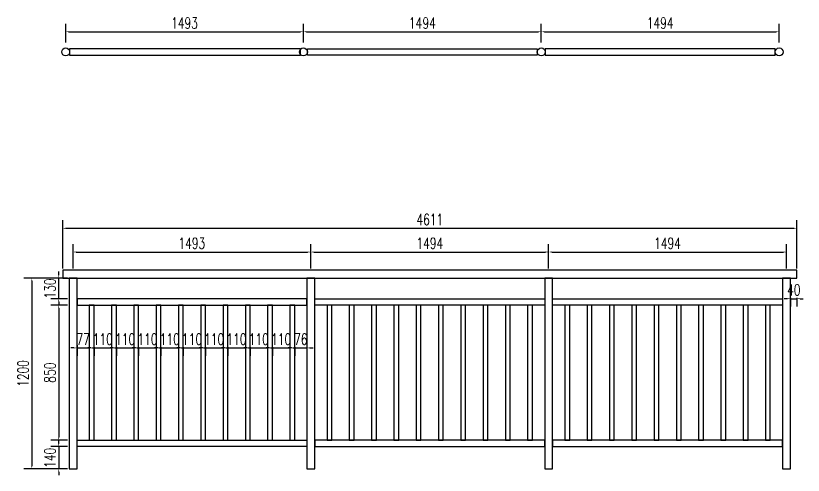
# Model space of a CAD drawing. Header units: millimetres. Extents: x -2430464 to 225692, y -180 to 1805330.
# Drawn here: x -1559686 to -1554740, y 614813 to 617702 of the extents above; entities that cross this region are included whole.
import ezdxf

# ---------------------------------------------------------------- set-up
doc = ezdxf.new("R2010")
doc.units = ezdxf.units.MM
doc.header["$LTSCALE"] = 1000
doc.layers.get('0').update_dxf_attribs({"linetype": 'CONTINUOUS'})
doc.layers.get('DEFPOINTS').update_dxf_attribs({"linetype": 'CONTINUOUS'})
for name, color, linetype in [('W-PLASTIC_RAILINGS塑木栏杆', 6, 'CONTINUOUS'), ('W-STEEL_FRAME钢架', 3, 'CONTINUOUS'), ('W-WOOD_FLOOR木地板', 30, 'CONTINUOUS'), ('景-通用-文字', 7, 'CONTINUOUS')]:
    doc.layers.add(name, color=color, linetype=linetype)
doc.styles.add('STANDARD_T3', font='simplex.shx', dxfattribs={"width": 0.7, "bigfont": 'gbcbig.shx'})
doc.dimstyles.new('W&&20', dxfattribs={"dimtxt": 70, "dimasz": 20, "dimexe": 50, "dimexo": 60, "dimgap": 20, "dimtad": 1, "dimdec": 0, "dimzin": 0, "dimdsep": 46, "dimtxsty": 'STANDARD_T3', "dimcen": 0.09, "dimclrd": 1, "dimclre": 1, "dimclrt": 7, "dimazin": 2, "dimtfac": 1, "dimtdec": 0, "dimtix": 1, "dimtmove": 2, "dimatfit": 3, "dimfxl": 0, "dimtolj": 1, "dimtzin": 0, "dimarcsym": 0})

# ---------------------------------------------------------------- blocks, each defined once
blk = doc.blocks.new('*U615')
at = {"layer": 'W-PLASTIC_RAILINGS塑木栏杆'}
blk.add_lwpolyline([(-15, -420), (15, -420), (15, 430), (-15, 430)], close=True, dxfattribs=at)
blk = doc.blocks.new('*U616')
at = {"layer": 'W-PLASTIC_RAILINGS塑木栏杆', "color": 0, "linetype": 'ByBlock', "lineweight": -2, "transparency": 16777216}
for p in [(0, 0), (140, 0), (280, 0), (420, 0), (560, 0), (700, 0), (840, 0), (980, 0), (1120, 0), (1260, 0)]:
    blk.add_blockref('*U615', p, dxfattribs=at)
blk = doc.blocks.new('*D619')
at = {"layer": 'DEFPOINTS', "color": 0, "transparency": 16777216}
for p in [(-1559391, 616052.8), (-1559585, 614852.8), (-1559351, 614852.8)]:
    blk.add_point(p, dxfattribs=at)
at = {"layer": 'W-WOOD_FLOOR木地板', "color": 1, "lineweight": -2, "transparency": 16777216}
for p, q in [((-1559451, 616052.8), (-1559635, 616052.8)), ((-1559585, 616032.8), (-1559585, 614872.8)), ((-1559411, 614852.8), (-1559635, 614852.8))]:
    blk.add_line(p, q, dxfattribs=at)
at = {"layer": 'W-WOOD_FLOOR木地板', "color": 1, "transparency": 16777216}
for points in [[(-1559588.4, 616032.8), (-1559581.7, 616032.8), (-1559585, 616052.8)], [(-1559588.4, 614872.8), (-1559581.7, 614872.8), (-1559585, 614852.8)]]:
    blk.add_solid(points, dxfattribs=at)
at = {"layer": 'W-WOOD_FLOOR木地板', "color": 7, "transparency": 16777216, "insert": (-1559640, 615452.8), "char_height": 70, "attachment_point": 5, "rotation": 90, "style": 'STANDARD_T3'}
blk.add_mtext('\\A1;1200', dxfattribs=at)
blk = doc.blocks.new('*D620')
at = {"layer": 'DEFPOINTS', "color": 0, "transparency": 16777216}
for p in [(-1559301, 615882.8), (-1559416, 615032.8), (-1559301, 615032.8)]:
    blk.add_point(p, dxfattribs=at)
at = {"layer": 'W-WOOD_FLOOR木地板', "color": 1, "lineweight": -2, "transparency": 16777216}
for p, q in [((-1559361, 615882.8), (-1559466, 615882.8)), ((-1559416, 615862.8), (-1559416, 615052.8)), ((-1559361, 615032.8), (-1559466, 615032.8))]:
    blk.add_line(p, q, dxfattribs=at)
at = {"layer": 'W-WOOD_FLOOR木地板', "color": 1, "transparency": 16777216}
for points in [[(-1559419.4, 615862.8), (-1559412.7, 615862.8), (-1559416, 615882.8)], [(-1559419.4, 615052.8), (-1559412.7, 615052.8), (-1559416, 615032.8)]]:
    blk.add_solid(points, dxfattribs=at)
at = {"layer": 'W-WOOD_FLOOR木地板', "color": 7, "transparency": 16777216, "insert": (-1559471, 615457.8), "char_height": 70, "attachment_point": 5, "rotation": 90, "style": 'STANDARD_T3'}
blk.add_mtext('\\A1;850', dxfattribs=at)
blk = doc.blocks.new('*D617')
at = {"layer": 'DEFPOINTS', "color": 0, "transparency": 16777216}
for p in [(-1559416, 616052.8), (-1559301, 616052.8), (-1559301, 615922.8)]:
    blk.add_point(p, dxfattribs=at)
at = {"layer": 'W-WOOD_FLOOR木地板', "color": 1, "lineweight": -2, "transparency": 16777216}
for p, q in [((-1559416, 616072.8), (-1559416, 616092.8)), ((-1559361, 616052.8), (-1559466, 616052.8)), ((-1559416, 615922.8), (-1559416, 616052.8)), ((-1559361, 615922.8), (-1559466, 615922.8)), ((-1559416, 615902.8), (-1559416, 615882.8))]:
    blk.add_line(p, q, dxfattribs=at)
at = {"layer": 'W-WOOD_FLOOR木地板', "color": 1, "transparency": 16777216}
for points in [[(-1559419.4, 616072.8), (-1559412.7, 616072.8), (-1559416, 616052.8)], [(-1559419.4, 615902.8), (-1559412.7, 615902.8), (-1559416, 615922.8)]]:
    blk.add_solid(points, dxfattribs=at)
at = {"layer": 'W-WOOD_FLOOR木地板', "color": 7, "transparency": 16777216, "insert": (-1559471, 615987.8), "char_height": 70, "attachment_point": 5, "rotation": 90, "style": 'STANDARD_T3'}
blk.add_mtext('\\A1;130', dxfattribs=at)
blk = doc.blocks.new('*D621')
at = {"layer": 'DEFPOINTS', "color": 0, "transparency": 16777216}
for p in [(-1559301, 614992.8), (-1559416, 614852.8), (-1559301, 614852.8)]:
    blk.add_point(p, dxfattribs=at)
at = {"layer": 'W-WOOD_FLOOR木地板', "color": 1, "lineweight": -2, "transparency": 16777216}
for p, q in [((-1559416, 615012.8), (-1559416, 615032.8)), ((-1559361, 614992.8), (-1559466, 614992.8)), ((-1559416, 614992.8), (-1559416, 614852.8)), ((-1559361, 614852.8), (-1559466, 614852.8)), ((-1559416, 614832.8), (-1559416, 614812.8))]:
    blk.add_line(p, q, dxfattribs=at)
at = {"layer": 'W-WOOD_FLOOR木地板', "color": 1, "transparency": 16777216}
for points in [[(-1559419.3, 615012.8), (-1559412.6, 615012.8), (-1559416, 614992.8)], [(-1559419.3, 614832.8), (-1559412.6, 614832.8), (-1559416, 614852.8)]]:
    blk.add_solid(points, dxfattribs=at)
at = {"layer": 'W-WOOD_FLOOR木地板', "color": 7, "transparency": 16777216, "insert": (-1559471, 614922.8), "char_height": 70, "attachment_point": 5, "rotation": 90, "style": 'STANDARD_T3'}
blk.add_mtext('\\A1;140', dxfattribs=at)
blk = doc.blocks.new('*D622')
at = {"layer": 'DEFPOINTS', "color": 0, "transparency": 16777216}
for p in [(-1557833, 616216.3), (-1559326, 616052.8), (-1557833, 616052.8)]:
    blk.add_point(p, dxfattribs=at)
at = {"layer": 'W-WOOD_FLOOR木地板', "color": 1, "lineweight": -2, "transparency": 16777216}
for p, q in [((-1559326, 616112.8), (-1559326, 616266.3)), ((-1557833, 616112.8), (-1557833, 616266.3)), ((-1559306, 616216.3), (-1557853, 616216.3))]:
    blk.add_line(p, q, dxfattribs=at)
at = {"layer": 'W-WOOD_FLOOR木地板', "color": 1, "transparency": 16777216}
for points in [[(-1559306, 616219.6), (-1559306, 616212.9), (-1559326, 616216.3)], [(-1557853, 616219.6), (-1557853, 616212.9), (-1557833, 616216.3)]]:
    blk.add_solid(points, dxfattribs=at)
at = {"layer": 'W-WOOD_FLOOR木地板', "color": 7, "transparency": 16777216, "insert": (-1558579.5, 616271.3), "char_height": 70, "attachment_point": 5, "style": 'STANDARD_T3'}
blk.add_mtext('\\A1;1493', dxfattribs=at)
blk = doc.blocks.new('*D623')
at = {"layer": 'DEFPOINTS', "color": 0, "transparency": 16777216}
for p in [(-1556339, 616216.3), (-1557833, 616052.8), (-1556339, 616052.8)]:
    blk.add_point(p, dxfattribs=at)
at = {"layer": 'W-WOOD_FLOOR木地板', "color": 1, "lineweight": -2, "transparency": 16777216}
for p, q in [((-1557833, 616112.8), (-1557833, 616266.3)), ((-1556339, 616112.8), (-1556339, 616266.3)), ((-1557813, 616216.3), (-1556359, 616216.3))]:
    blk.add_line(p, q, dxfattribs=at)
at = {"layer": 'W-WOOD_FLOOR木地板', "color": 1, "transparency": 16777216}
for points in [[(-1557813, 616219.6), (-1557813, 616212.9), (-1557833, 616216.3)], [(-1556359, 616219.6), (-1556359, 616212.9), (-1556339, 616216.3)]]:
    blk.add_solid(points, dxfattribs=at)
at = {"layer": 'W-WOOD_FLOOR木地板', "color": 7, "transparency": 16777216, "insert": (-1557086, 616271.3), "char_height": 70, "attachment_point": 5, "style": 'STANDARD_T3'}
blk.add_mtext('\\A1;1494', dxfattribs=at)
blk = doc.blocks.new('*D624')
at = {"layer": 'DEFPOINTS', "color": 0, "transparency": 16777216}
for p in [(-1554845, 616216.3), (-1556339, 616052.8), (-1554845, 616052.8)]:
    blk.add_point(p, dxfattribs=at)
at = {"layer": 'W-WOOD_FLOOR木地板', "color": 1, "lineweight": -2, "transparency": 16777216}
for p, q in [((-1556339, 616112.8), (-1556339, 616266.3)), ((-1554845, 616112.8), (-1554845, 616266.3)), ((-1556319, 616216.3), (-1554865, 616216.3))]:
    blk.add_line(p, q, dxfattribs=at)
at = {"layer": 'W-WOOD_FLOOR木地板', "color": 1, "transparency": 16777216}
for points in [[(-1556319, 616219.6), (-1556319, 616212.9), (-1556339, 616216.3)], [(-1554865, 616219.6), (-1554865, 616212.9), (-1554845, 616216.3)]]:
    blk.add_solid(points, dxfattribs=at)
at = {"layer": 'W-WOOD_FLOOR木地板', "color": 7, "transparency": 16777216, "insert": (-1555592, 616271.3), "char_height": 70, "attachment_point": 5, "style": 'STANDARD_T3'}
blk.add_mtext('\\A1;1494', dxfattribs=at)
blk = doc.blocks.new('*D625')
at = {"layer": 'DEFPOINTS', "color": 0, "transparency": 16777216}
for p in [(-1559301, 615690.3), (-1559224, 615690.3), (-1559224, 615613.3)]:
    blk.add_point(p, dxfattribs=at)
at = {"layer": 'W-WOOD_FLOOR木地板', "color": 1, "lineweight": -2, "transparency": 16777216}
for p, q in [((-1559301, 615630.3), (-1559301, 615563.3)), ((-1559224, 615630.3), (-1559224, 615563.3)), ((-1559321, 615613.3), (-1559341, 615613.3)), ((-1559301, 615613.3), (-1559224, 615613.3)), ((-1559204, 615613.3), (-1559184, 615613.3))]:
    blk.add_line(p, q, dxfattribs=at)
at = {"layer": 'W-WOOD_FLOOR木地板', "color": 1, "transparency": 16777216}
for points in [[(-1559321, 615616.6), (-1559321, 615609.9), (-1559301, 615613.3)], [(-1559204, 615616.6), (-1559204, 615609.9), (-1559224, 615613.3)]]:
    blk.add_solid(points, dxfattribs=at)
at = {"layer": 'W-WOOD_FLOOR木地板', "color": 7, "transparency": 16777216, "insert": (-1559262.5, 615668.3), "char_height": 70, "attachment_point": 5, "style": 'STANDARD_T3'}
blk.add_mtext('\\A1;77', dxfattribs=at)
blk = doc.blocks.new('*D618')
at = {"layer": 'DEFPOINTS', "color": 0, "transparency": 16777216}
for p in [(-1558354, 615737.2), (-1558244, 615737.2), (-1558244, 615613.3)]:
    blk.add_point(p, dxfattribs=at)
at = {"layer": '景-通用-文字', "color": 1, "lineweight": -2, "transparency": 16777216}
for p, q in [((-1558374, 615613.3), (-1558394, 615613.3)), ((-1558354, 615618.3), (-1558354, 615563.3)), ((-1558354, 615613.3), (-1558244, 615613.3)), ((-1558244, 615618.3), (-1558244, 615563.3)), ((-1558224, 615613.3), (-1558204, 615613.3))]:
    blk.add_line(p, q, dxfattribs=at)
at = {"layer": '景-通用-文字', "color": 1, "transparency": 16777216}
for points in [[(-1558374, 615616.6), (-1558374, 615609.9), (-1558354, 615613.3)], [(-1558224, 615616.6), (-1558224, 615609.9), (-1558244, 615613.3)]]:
    blk.add_solid(points, dxfattribs=at)
at = {"layer": '景-通用-文字', "color": 7, "transparency": 16777216, "insert": (-1558299, 615668.3), "char_height": 70, "attachment_point": 5, "style": 'STANDARD_T3'}
blk.add_mtext('\\A1;110', dxfattribs=at)
blk = doc.blocks.new('*D626')
at = {"layer": 'DEFPOINTS', "color": 0, "transparency": 16777216}
for p in [(-1558074, 615737.2), (-1557964, 615737.2), (-1557964, 615613.3)]:
    blk.add_point(p, dxfattribs=at)
at = {"layer": '景-通用-文字', "color": 1, "lineweight": -2, "transparency": 16777216}
for p, q in [((-1558094, 615613.3), (-1558114, 615613.3)), ((-1558074, 615618.3), (-1558074, 615563.3)), ((-1558074, 615613.3), (-1557964, 615613.3)), ((-1557964, 615618.3), (-1557964, 615563.3)), ((-1557944, 615613.3), (-1557924, 615613.3))]:
    blk.add_line(p, q, dxfattribs=at)
at = {"layer": '景-通用-文字', "color": 1, "transparency": 16777216}
for points in [[(-1558094, 615616.6), (-1558094, 615609.9), (-1558074, 615613.3)], [(-1557944, 615616.6), (-1557944, 615609.9), (-1557964, 615613.3)]]:
    blk.add_solid(points, dxfattribs=at)
at = {"layer": '景-通用-文字', "color": 7, "transparency": 16777216, "insert": (-1558019, 615668.3), "char_height": 70, "attachment_point": 5, "style": 'STANDARD_T3'}
blk.add_mtext('\\A1;110', dxfattribs=at)
blk = doc.blocks.new('*D627')
at = {"layer": 'DEFPOINTS', "color": 0, "transparency": 16777216}
for p in [(-1557934, 615737.2), (-1557858, 615737.2), (-1557858, 615613.3)]:
    blk.add_point(p, dxfattribs=at)
at = {"layer": '景-通用-文字', "color": 1, "lineweight": -2, "transparency": 16777216}
for p, q in [((-1557954, 615613.3), (-1557974, 615613.3)), ((-1557934, 615618.3), (-1557934, 615563.3)), ((-1557934, 615613.3), (-1557858, 615613.3)), ((-1557858, 615618.3), (-1557858, 615563.3)), ((-1557838, 615613.3), (-1557818, 615613.3))]:
    blk.add_line(p, q, dxfattribs=at)
at = {"layer": '景-通用-文字', "color": 1, "transparency": 16777216}
for points in [[(-1557954, 615616.6), (-1557954, 615609.9), (-1557934, 615613.3)], [(-1557838, 615616.6), (-1557838, 615609.9), (-1557858, 615613.3)]]:
    blk.add_solid(points, dxfattribs=at)
at = {"layer": '景-通用-文字', "color": 7, "transparency": 16777216, "insert": (-1557896, 615668.3), "char_height": 70, "attachment_point": 5, "style": 'STANDARD_T3'}
blk.add_mtext('\\A1;76', dxfattribs=at)
blk = doc.blocks.new('*D1005')
at = {"layer": 'DEFPOINTS', "color": 0, "transparency": 16777216}
for p in [(-1558214, 615737.2), (-1558104, 615737.2), (-1558104, 615613.3)]:
    blk.add_point(p, dxfattribs=at)
at = {"layer": '景-通用-文字', "color": 1, "lineweight": -2, "transparency": 16777216}
for p, q in [((-1558234, 615613.3), (-1558254, 615613.3)), ((-1558214, 615618.3), (-1558214, 615563.3)), ((-1558214, 615613.3), (-1558104, 615613.3)), ((-1558104, 615618.3), (-1558104, 615563.3)), ((-1558084, 615613.3), (-1558064, 615613.3))]:
    blk.add_line(p, q, dxfattribs=at)
at = {"layer": '景-通用-文字', "color": 1, "transparency": 16777216}
for points in [[(-1558234, 615616.6), (-1558234, 615609.9), (-1558214, 615613.3)], [(-1558084, 615616.6), (-1558084, 615609.9), (-1558104, 615613.3)]]:
    blk.add_solid(points, dxfattribs=at)
at = {"layer": '景-通用-文字', "color": 7, "transparency": 16777216, "insert": (-1558159, 615668.3), "char_height": 70, "attachment_point": 5, "style": 'STANDARD_T3'}
blk.add_mtext('\\A1;110', dxfattribs=at)
blk = doc.blocks.new('*D1006')
at = {"layer": 'DEFPOINTS', "color": 0, "transparency": 16777216}
for p in [(-1558494, 615737.2), (-1558384, 615737.2), (-1558384, 615613.3)]:
    blk.add_point(p, dxfattribs=at)
at = {"layer": '景-通用-文字', "color": 1, "lineweight": -2, "transparency": 16777216}
for p, q in [((-1558514, 615613.3), (-1558534, 615613.3)), ((-1558494, 615618.3), (-1558494, 615563.3)), ((-1558494, 615613.3), (-1558384, 615613.3)), ((-1558384, 615618.3), (-1558384, 615563.3)), ((-1558364, 615613.3), (-1558344, 615613.3))]:
    blk.add_line(p, q, dxfattribs=at)
at = {"layer": '景-通用-文字', "color": 1, "transparency": 16777216}
for points in [[(-1558514, 615616.6), (-1558514, 615609.9), (-1558494, 615613.3)], [(-1558364, 615616.6), (-1558364, 615609.9), (-1558384, 615613.3)]]:
    blk.add_solid(points, dxfattribs=at)
at = {"layer": '景-通用-文字', "color": 7, "transparency": 16777216, "insert": (-1558439, 615668.3), "char_height": 70, "attachment_point": 5, "style": 'STANDARD_T3'}
blk.add_mtext('\\A1;110', dxfattribs=at)
blk = doc.blocks.new('*D1007')
at = {"layer": 'DEFPOINTS', "color": 0, "transparency": 16777216}
for p in [(-1558634, 615737.2), (-1558524, 615737.2), (-1558524, 615613.3)]:
    blk.add_point(p, dxfattribs=at)
at = {"layer": '景-通用-文字', "color": 1, "lineweight": -2, "transparency": 16777216}
for p, q in [((-1558654, 615613.3), (-1558674, 615613.3)), ((-1558634, 615618.3), (-1558634, 615563.3)), ((-1558634, 615613.3), (-1558524, 615613.3)), ((-1558524, 615618.3), (-1558524, 615563.3)), ((-1558504, 615613.3), (-1558484, 615613.3))]:
    blk.add_line(p, q, dxfattribs=at)
at = {"layer": '景-通用-文字', "color": 1, "transparency": 16777216}
for points in [[(-1558654, 615616.6), (-1558654, 615609.9), (-1558634, 615613.3)], [(-1558504, 615616.6), (-1558504, 615609.9), (-1558524, 615613.3)]]:
    blk.add_solid(points, dxfattribs=at)
at = {"layer": '景-通用-文字', "color": 7, "transparency": 16777216, "insert": (-1558579, 615668.3), "char_height": 70, "attachment_point": 5, "style": 'STANDARD_T3'}
blk.add_mtext('\\A1;110', dxfattribs=at)
blk = doc.blocks.new('*D1008')
at = {"layer": 'DEFPOINTS', "color": 0, "transparency": 16777216}
for p in [(-1558774, 615737.2), (-1558664, 615737.2), (-1558664, 615613.3)]:
    blk.add_point(p, dxfattribs=at)
at = {"layer": '景-通用-文字', "color": 1, "lineweight": -2, "transparency": 16777216}
for p, q in [((-1558794, 615613.3), (-1558814, 615613.3)), ((-1558774, 615618.3), (-1558774, 615563.3)), ((-1558774, 615613.3), (-1558664, 615613.3)), ((-1558664, 615618.3), (-1558664, 615563.3)), ((-1558644, 615613.3), (-1558624, 615613.3))]:
    blk.add_line(p, q, dxfattribs=at)
at = {"layer": '景-通用-文字', "color": 1, "transparency": 16777216}
for points in [[(-1558794, 615616.6), (-1558794, 615609.9), (-1558774, 615613.3)], [(-1558644, 615616.6), (-1558644, 615609.9), (-1558664, 615613.3)]]:
    blk.add_solid(points, dxfattribs=at)
at = {"layer": '景-通用-文字', "color": 7, "transparency": 16777216, "insert": (-1558719, 615668.3), "char_height": 70, "attachment_point": 5, "style": 'STANDARD_T3'}
blk.add_mtext('\\A1;110', dxfattribs=at)
blk = doc.blocks.new('*D1009')
at = {"layer": 'DEFPOINTS', "color": 0, "transparency": 16777216}
for p in [(-1558914, 615737.2), (-1558804, 615737.2), (-1558804, 615613.3)]:
    blk.add_point(p, dxfattribs=at)
at = {"layer": '景-通用-文字', "color": 1, "lineweight": -2, "transparency": 16777216}
for p, q in [((-1558934, 615613.3), (-1558954, 615613.3)), ((-1558914, 615618.3), (-1558914, 615563.3)), ((-1558914, 615613.3), (-1558804, 615613.3)), ((-1558804, 615618.3), (-1558804, 615563.3)), ((-1558784, 615613.3), (-1558764, 615613.3))]:
    blk.add_line(p, q, dxfattribs=at)
at = {"layer": '景-通用-文字', "color": 1, "transparency": 16777216}
for points in [[(-1558934, 615616.6), (-1558934, 615609.9), (-1558914, 615613.3)], [(-1558784, 615616.6), (-1558784, 615609.9), (-1558804, 615613.3)]]:
    blk.add_solid(points, dxfattribs=at)
at = {"layer": '景-通用-文字', "color": 7, "transparency": 16777216, "insert": (-1558859, 615668.3), "char_height": 70, "attachment_point": 5, "style": 'STANDARD_T3'}
blk.add_mtext('\\A1;110', dxfattribs=at)
blk = doc.blocks.new('*D1010')
at = {"layer": 'DEFPOINTS', "color": 0, "transparency": 16777216}
for p in [(-1559054, 615737.2), (-1558944, 615737.2), (-1558944, 615613.3)]:
    blk.add_point(p, dxfattribs=at)
at = {"layer": '景-通用-文字', "color": 1, "lineweight": -2, "transparency": 16777216}
for p, q in [((-1559074, 615613.3), (-1559094, 615613.3)), ((-1559054, 615618.3), (-1559054, 615563.3)), ((-1559054, 615613.3), (-1558944, 615613.3)), ((-1558944, 615618.3), (-1558944, 615563.3)), ((-1558924, 615613.3), (-1558904, 615613.3))]:
    blk.add_line(p, q, dxfattribs=at)
at = {"layer": '景-通用-文字', "color": 1, "transparency": 16777216}
for points in [[(-1559074, 615616.6), (-1559074, 615609.9), (-1559054, 615613.3)], [(-1558924, 615616.6), (-1558924, 615609.9), (-1558944, 615613.3)]]:
    blk.add_solid(points, dxfattribs=at)
at = {"layer": '景-通用-文字', "color": 7, "transparency": 16777216, "insert": (-1558999, 615668.3), "char_height": 70, "attachment_point": 5, "style": 'STANDARD_T3'}
blk.add_mtext('\\A1;110', dxfattribs=at)
blk = doc.blocks.new('*D1011')
at = {"layer": 'DEFPOINTS', "color": 0, "transparency": 16777216}
for p in [(-1559194, 615737.2), (-1559084, 615737.2), (-1559084, 615613.3)]:
    blk.add_point(p, dxfattribs=at)
at = {"layer": '景-通用-文字', "color": 1, "lineweight": -2, "transparency": 16777216}
for p, q in [((-1559214, 615613.3), (-1559234, 615613.3)), ((-1559194, 615618.3), (-1559194, 615563.3)), ((-1559194, 615613.3), (-1559084, 615613.3)), ((-1559084, 615618.3), (-1559084, 615563.3)), ((-1559064, 615613.3), (-1559044, 615613.3))]:
    blk.add_line(p, q, dxfattribs=at)
at = {"layer": '景-通用-文字', "color": 1, "transparency": 16777216}
for points in [[(-1559214, 615616.6), (-1559214, 615609.9), (-1559194, 615613.3)], [(-1559064, 615616.6), (-1559064, 615609.9), (-1559084, 615613.3)]]:
    blk.add_solid(points, dxfattribs=at)
at = {"layer": '景-通用-文字', "color": 7, "transparency": 16777216, "insert": (-1559139, 615668.3), "char_height": 70, "attachment_point": 5, "style": 'STANDARD_T3'}
blk.add_mtext('\\A1;110', dxfattribs=at)
blk = doc.blocks.new('*U1163')
at = {"layer": 'W-PLASTIC_RAILINGS塑木栏杆'}
blk.add_lwpolyline([(-15, -420), (15, -420), (15, 430), (-15, 430)], close=True, dxfattribs=at)
blk = doc.blocks.new('*U1164')
at = {"layer": 'W-PLASTIC_RAILINGS塑木栏杆', "color": 0, "linetype": 'ByBlock', "lineweight": -2, "transparency": 16777216}
for p in [(0, 0), (140, 0), (280, 0), (420, 0), (560, 0), (700, 0), (840, 0), (980, 0), (1120, 0), (1260, 0)]:
    blk.add_blockref('*U1163', p, dxfattribs=at)
blk = doc.blocks.new('*U1165')
at = {"layer": 'W-PLASTIC_RAILINGS塑木栏杆'}
blk.add_lwpolyline([(-15, -420), (15, -420), (15, 430), (-15, 430)], close=True, dxfattribs=at)
blk = doc.blocks.new('*U1166')
at = {"layer": 'W-PLASTIC_RAILINGS塑木栏杆', "color": 0, "linetype": 'ByBlock', "lineweight": -2, "transparency": 16777216}
for p in [(0, 0), (140, 0), (280, 0), (420, 0), (560, 0), (700, 0), (840, 0), (980, 0), (1120, 0), (1260, 0)]:
    blk.add_blockref('*U1165', p, dxfattribs=at)
blk = doc.blocks.new('*D2104')
at = {"layer": 'DEFPOINTS', "color": 0, "transparency": 16777216}
for p in [(-1554780, 616365.6), (-1559391, 616052.8), (-1554780, 616052.8)]:
    blk.add_point(p, dxfattribs=at)
at = {"layer": 'W-WOOD_FLOOR木地板', "color": 1, "lineweight": -2, "transparency": 16777216}
for p, q in [((-1559391, 616112.8), (-1559391, 616415.6)), ((-1554780, 616112.8), (-1554780, 616415.6)), ((-1559371, 616365.6), (-1554800, 616365.6))]:
    blk.add_line(p, q, dxfattribs=at)
at = {"layer": 'W-WOOD_FLOOR木地板', "color": 1, "transparency": 16777216}
for points in [[(-1559371, 616368.9), (-1559371, 616362.2), (-1559391, 616365.6)], [(-1554800, 616368.9), (-1554800, 616362.2), (-1554780, 616365.6)]]:
    blk.add_solid(points, dxfattribs=at)
at = {"layer": 'W-WOOD_FLOOR木地板', "color": 7, "transparency": 16777216, "insert": (-1557085.5, 616420.6), "char_height": 70, "attachment_point": 5, "style": 'STANDARD_T3'}
blk.add_mtext('\\A1;4611', dxfattribs=at)
blk = doc.blocks.new('*D2105')
at = {"color": 1, "lineweight": -2, "transparency": 16777216}
for p, q in [((-1554840, 615922.8), (-1554860, 615922.8)), ((-1554820, 615927.8), (-1554820, 615872.8)), ((-1554820, 615922.8), (-1554780, 615922.8)), ((-1554780, 615927.8), (-1554780, 615872.8)), ((-1554760, 615922.8), (-1554740, 615922.8))]:
    blk.add_line(p, q, dxfattribs=at)
at = {"color": 1, "transparency": 16777216}
for points in [[(-1554840, 615926.1), (-1554840, 615919.4), (-1554820, 615922.8)], [(-1554760, 615926.1), (-1554760, 615919.4), (-1554780, 615922.8)]]:
    blk.add_solid(points, dxfattribs=at)
at = {"layer": 'DEFPOINTS', "color": 0, "transparency": 16777216}
for p in [(-1554820, 616052.8), (-1554780, 616052.8), (-1554780, 615922.8)]:
    blk.add_point(p, dxfattribs=at)
at = {"color": 7, "transparency": 16777216, "insert": (-1554800, 615977.8), "char_height": 70, "attachment_point": 5, "style": 'STANDARD_T3'}
blk.add_mtext('\\A1;40', dxfattribs=at)
blk = doc.blocks.new('*D2227')
at = {"layer": 'DEFPOINTS', "color": 0, "transparency": 16777216}
for p in [(-1557879.4, 617600.8), (-1559372.4, 617474.4), (-1557879.4, 617474.4)]:
    blk.add_point(p, dxfattribs=at)
at = {"layer": 'W-STEEL_FRAME钢架', "color": 1, "lineweight": -2, "transparency": 16777216}
for p, q in [((-1559372.4, 617534.4), (-1559372.4, 617650.8)), ((-1557879.4, 617534.4), (-1557879.4, 617650.8)), ((-1559352.4, 617600.8), (-1557899.4, 617600.8))]:
    blk.add_line(p, q, dxfattribs=at)
at = {"layer": 'W-STEEL_FRAME钢架', "color": 1, "transparency": 16777216}
for points in [[(-1559352.4, 617604.1), (-1559352.4, 617597.4), (-1559372.4, 617600.8)], [(-1557899.4, 617604.1), (-1557899.4, 617597.4), (-1557879.4, 617600.8)]]:
    blk.add_solid(points, dxfattribs=at)
at = {"layer": 'W-STEEL_FRAME钢架', "color": 7, "transparency": 16777216, "insert": (-1558625.9, 617655.8), "char_height": 70, "attachment_point": 5, "style": 'STANDARD_T3'}
blk.add_mtext('\\A1;1493', dxfattribs=at)
blk = doc.blocks.new('*D2228')
at = {"layer": 'DEFPOINTS', "color": 0, "transparency": 16777216}
for p in [(-1556385.4, 617600.8), (-1557879.4, 617474.4), (-1556385.4, 617474.4)]:
    blk.add_point(p, dxfattribs=at)
at = {"layer": 'W-STEEL_FRAME钢架', "color": 1, "lineweight": -2, "transparency": 16777216}
for p, q in [((-1557879.4, 617534.4), (-1557879.4, 617650.8)), ((-1556385.4, 617534.4), (-1556385.4, 617650.8)), ((-1557859.4, 617600.8), (-1556405.4, 617600.8))]:
    blk.add_line(p, q, dxfattribs=at)
at = {"layer": 'W-STEEL_FRAME钢架', "color": 1, "transparency": 16777216}
for points in [[(-1557859.4, 617604.1), (-1557859.4, 617597.4), (-1557879.4, 617600.8)], [(-1556405.4, 617604.1), (-1556405.4, 617597.4), (-1556385.4, 617600.8)]]:
    blk.add_solid(points, dxfattribs=at)
at = {"layer": 'W-STEEL_FRAME钢架', "color": 7, "transparency": 16777216, "insert": (-1557132.4, 617655.8), "char_height": 70, "attachment_point": 5, "style": 'STANDARD_T3'}
blk.add_mtext('\\A1;1494', dxfattribs=at)
blk = doc.blocks.new('*D2229')
at = {"layer": 'DEFPOINTS', "color": 0, "transparency": 16777216}
for p in [(-1554891.4, 617600.8), (-1556385.4, 617474.4), (-1554891.4, 617474.4)]:
    blk.add_point(p, dxfattribs=at)
at = {"layer": 'W-STEEL_FRAME钢架', "color": 1, "lineweight": -2, "transparency": 16777216}
for p, q in [((-1556385.4, 617534.4), (-1556385.4, 617650.8)), ((-1554891.4, 617534.4), (-1554891.4, 617650.8)), ((-1556365.4, 617600.8), (-1554911.4, 617600.8))]:
    blk.add_line(p, q, dxfattribs=at)
at = {"layer": 'W-STEEL_FRAME钢架', "color": 1, "transparency": 16777216}
for points in [[(-1556365.4, 617604.1), (-1556365.4, 617597.4), (-1556385.4, 617600.8)], [(-1554911.4, 617604.1), (-1554911.4, 617597.4), (-1554891.4, 617600.8)]]:
    blk.add_solid(points, dxfattribs=at)
at = {"layer": 'W-STEEL_FRAME钢架', "color": 7, "transparency": 16777216, "insert": (-1555638.4, 617655.8), "char_height": 70, "attachment_point": 5, "style": 'STANDARD_T3'}
blk.add_mtext('\\A1;1494', dxfattribs=at)

msp = doc.modelspace()

# ---------------------------------------------------------------- linework, layer by layer
at = {"layer": 'W-PLASTIC_RAILINGS塑木栏杆'}
for points in [[(-1559347.36, 617454.38), (-1557897.36, 617454.38), (-1557897.36, 617494.38), (-1559347.36, 617494.38)], [(-1556410.36, 617454.38), (-1557854.36, 617454.38), (-1557854.36, 617494.38), (-1556410.36, 617494.38)], [(-1556360.36, 617454.38), (-1554916.36, 617454.38), (-1554916.36, 617494.38), (-1556360.36, 617494.38)], [(-1559391.03, 616052.76), (-1554780.03, 616052.76), (-1554780.03, 616102.76), (-1559391.03, 616102.76)], [(-1559351.03, 614852.76), (-1559301.03, 614852.76), (-1559301.03, 616052.76), (-1559351.03, 616052.76)], [(-1557858.03, 614852.76), (-1557808.03, 614852.76), (-1557808.03, 616052.76), (-1557858.03, 616052.76)], [(-1556364.03, 614852.76), (-1556314.03, 614852.76), (-1556314.03, 616052.76), (-1556364.03, 616052.76)], [(-1554870.03, 614852.76), (-1554820.03, 614852.76), (-1554820.03, 616052.76), (-1554870.03, 616052.76)], [(-1559301.03, 615882.76), (-1557858.03, 615882.76), (-1557858.03, 615922.76), (-1559301.03, 615922.76)], [(-1556364.03, 615882.76), (-1557808.03, 615882.76), (-1557808.03, 615922.76), (-1556364.03, 615922.76)], [(-1554870.03, 615882.76), (-1556314.03, 615882.76), (-1556314.03, 615922.76), (-1554870.03, 615922.76)], [(-1559301.03, 615032.76), (-1557858.03, 615032.76), (-1557858.03, 614992.76), (-1559301.03, 614992.76)], [(-1556364.03, 615032.76), (-1557808.03, 615032.76), (-1557808.03, 614992.76), (-1556364.03, 614992.76)], [(-1554870.03, 615032.76), (-1556314.03, 615032.76), (-1556314.03, 614992.76), (-1554870.03, 614992.76)]]:
    msp.add_lwpolyline(points, close=True, dxfattribs=at)
for centre in [(-1559372.36, 617474.38), (-1557879.36, 617474.38), (-1556385.36, 617474.38), (-1554891.36, 617474.38)]:
    msp.add_circle(centre, 25, dxfattribs=at)

# ---------------------------------------------------------------- block references
for name, p in [('*U616', (-1559209.03, 615452.76)), ('*U1164', (-1557716.03, 615452.76)), ('*U1166', (-1556222.03, 615452.76))]:
    msp.add_blockref(name, p, dxfattribs=at)

# ---------------------------------------------------------------- dimensions: what is measured, and where the dimension line sits
at = {"color": 1}
dim = msp.add_linear_dim(base=(-1554780.03, 615922.76), p1=(-1554820.03, 616052.76), p2=(-1554780.03, 616052.76), dimstyle='W&&20', override={"dimfxl": 5, "dimfxlon": 1, "dimarcsym": 2}, dxfattribs=at)
dim.commit()
dim.dimension.update_dxf_attribs({"geometry": '*D2105', "text_midpoint": (-1554800.03, 615977.76)})
at = {"layer": 'W-STEEL_FRAME钢架'}
for base, p1, p2, picture, middle in [((-1557879.36, 617600.76), (-1559372.36, 617474.38), (-1557879.36, 617474.38), '*D2227', (-1558625.86, 617655.76)), ((-1556385.36, 617600.76), (-1557879.36, 617474.38), (-1556385.36, 617474.38), '*D2228', (-1557132.36, 617655.76)), ((-1554891.36, 617600.76), (-1556385.36, 617474.38), (-1554891.36, 617474.38), '*D2229', (-1555638.36, 617655.76))]:
    dim = msp.add_linear_dim(base=base, p1=p1, p2=p2, dimstyle='W&&20', dxfattribs=at)
    dim.commit()
    dim.dimension.update_dxf_attribs({"geometry": picture, "text_midpoint": middle})
at = {"layer": 'W-WOOD_FLOOR木地板'}
for base, p1, p2, picture, middle in [((-1554780.03, 616365.57), (-1559391.03, 616052.76), (-1554780.03, 616052.76), '*D2104', (-1557085.53, 616420.57)), ((-1557833.03, 616216.26), (-1559326.03, 616052.76), (-1557833.03, 616052.76), '*D622', (-1558579.53, 616271.26)), ((-1556339.03, 616216.26), (-1557833.03, 616052.76), (-1556339.03, 616052.76), '*D623', (-1557086.03, 616271.26)), ((-1554845.03, 616216.26), (-1556339.03, 616052.76), (-1554845.03, 616052.76), '*D624', (-1555592.03, 616271.26)), ((-1559224.03, 615613.26), (-1559301.03, 615690.26), (-1559224.03, 615690.26), '*D625', (-1559262.53, 615668.26))]:
    dim = msp.add_linear_dim(base=base, p1=p1, p2=p2, dimstyle='W&&20', dxfattribs=at)
    dim.commit()
    dim.dimension.update_dxf_attribs({"geometry": picture, "text_midpoint": middle})
for base, p1, p2, picture, middle in [((-1559416.03, 616052.76), (-1559301.03, 615922.76), (-1559301.03, 616052.76), '*D617', (-1559471.03, 615987.76)), ((-1559585.03, 614852.76), (-1559391.03, 616052.76), (-1559351.03, 614852.76), '*D619', (-1559640.03, 615452.76)), ((-1559416.03, 615032.76), (-1559301.03, 615882.76), (-1559301.03, 615032.76), '*D620', (-1559471.03, 615457.76)), ((-1559415.96, 614852.76), (-1559301.03, 614992.76), (-1559301.03, 614852.76), '*D621', (-1559470.96, 614922.76))]:
    dim = msp.add_linear_dim(base=base, p1=p1, p2=p2, angle=90, dimstyle='W&&20', dxfattribs=at)
    dim.commit()
    dim.dimension.update_dxf_attribs({"geometry": picture, "text_midpoint": middle})
at = {"layer": '景-通用-文字', "color": 3}
for base, p1, p2, picture, middle in [((-1559084.03, 615613.26), (-1559194.03, 615737.17), (-1559084.03, 615737.17), '*D1011', (-1559139.03, 615668.26)), ((-1558944.03, 615613.26), (-1559054.03, 615737.17), (-1558944.03, 615737.17), '*D1010', (-1558999.03, 615668.26)), ((-1558804.03, 615613.26), (-1558914.03, 615737.17), (-1558804.03, 615737.17), '*D1009', (-1558859.03, 615668.26)), ((-1558664.03, 615613.26), (-1558774.03, 615737.17), (-1558664.03, 615737.17), '*D1008', (-1558719.03, 615668.26)), ((-1558524.03, 615613.26), (-1558634.03, 615737.17), (-1558524.03, 615737.17), '*D1007', (-1558579.03, 615668.26)), ((-1558384.03, 615613.26), (-1558494.03, 615737.17), (-1558384.03, 615737.17), '*D1006', (-1558439.03, 615668.26)), ((-1558244.03, 615613.26), (-1558354.03, 615737.17), (-1558244.03, 615737.17), '*D618', (-1558299.03, 615668.26)), ((-1558104.03, 615613.26), (-1558214.03, 615737.17), (-1558104.03, 615737.17), '*D1005', (-1558159.03, 615668.26)), ((-1557964.03, 615613.26), (-1558074.03, 615737.17), (-1557964.03, 615737.17), '*D626', (-1558019.03, 615668.26)), ((-1557858.03, 615613.26), (-1557934.03, 615737.17), (-1557858.03, 615737.17), '*D627', (-1557896.03, 615668.26))]:
    dim = msp.add_linear_dim(base=base, p1=p1, p2=p2, dimstyle='W&&20', override={"dimfxl": 5, "dimfxlon": 1, "dimarcsym": 2}, dxfattribs=at)
    dim.commit()
    dim.dimension.update_dxf_attribs({"geometry": picture, "text_midpoint": middle})

doc.saveas('drawing.dxf')
